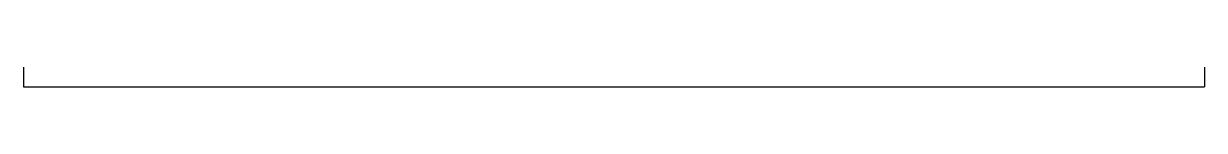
# Model space of a CAD drawing. Header units: metres. Extents: x -60 to 60, y 137 to 139.
import ezdxf

# ---------------------------------------------------------------- set-up
doc = ezdxf.new("R2010")
doc.units = ezdxf.units.M

msp = doc.modelspace()

# ---------------------------------------------------------------- linework, layer by layer
at = {"layer": 'FP-Stair'}
for p, q in [((-60, 139, 0.34), (-60, 137, 0.34)), ((60, 139, 0.34), (60, 137, 0.34)), ((-60, 137, 0.34), (60, 137, 0.34))]:
    msp.add_line(p, q, dxfattribs=at)

doc.saveas('drawing.dxf')
